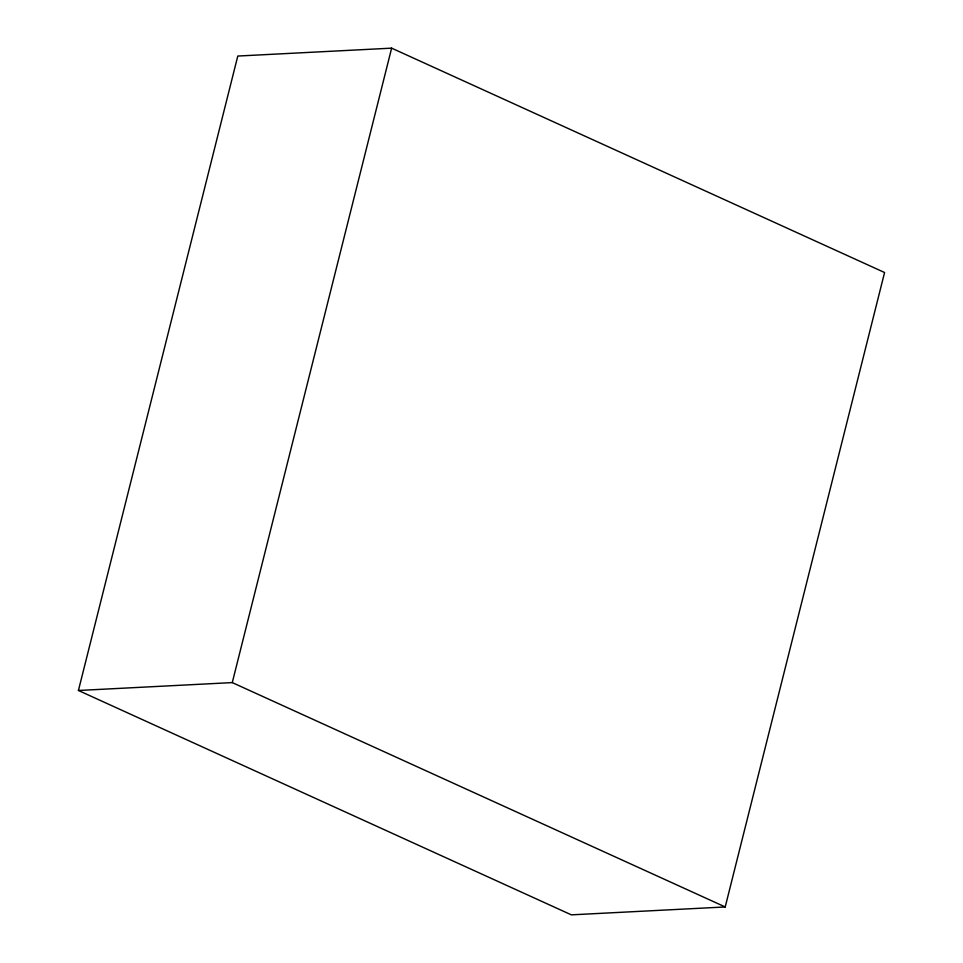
<?xml version="1.0" encoding="UTF-8"?>
<svg xmlns="http://www.w3.org/2000/svg" width="963" height="963" viewBox="0 0 963 963"><rect width="100%" height="100%" fill="white"/><g stroke="black" fill="none" stroke-linecap="round" stroke-linejoin="round"><path stroke-width="1.44" d="M78.424 690.483L237.789 56.047L391.64 48.15L884.576 272.517L725.211 906.953L571.36 914.85L78.424 690.483L232.276 682.598L725.211 906.953M232.276 682.598L391.64 48.15"/></g></svg>
